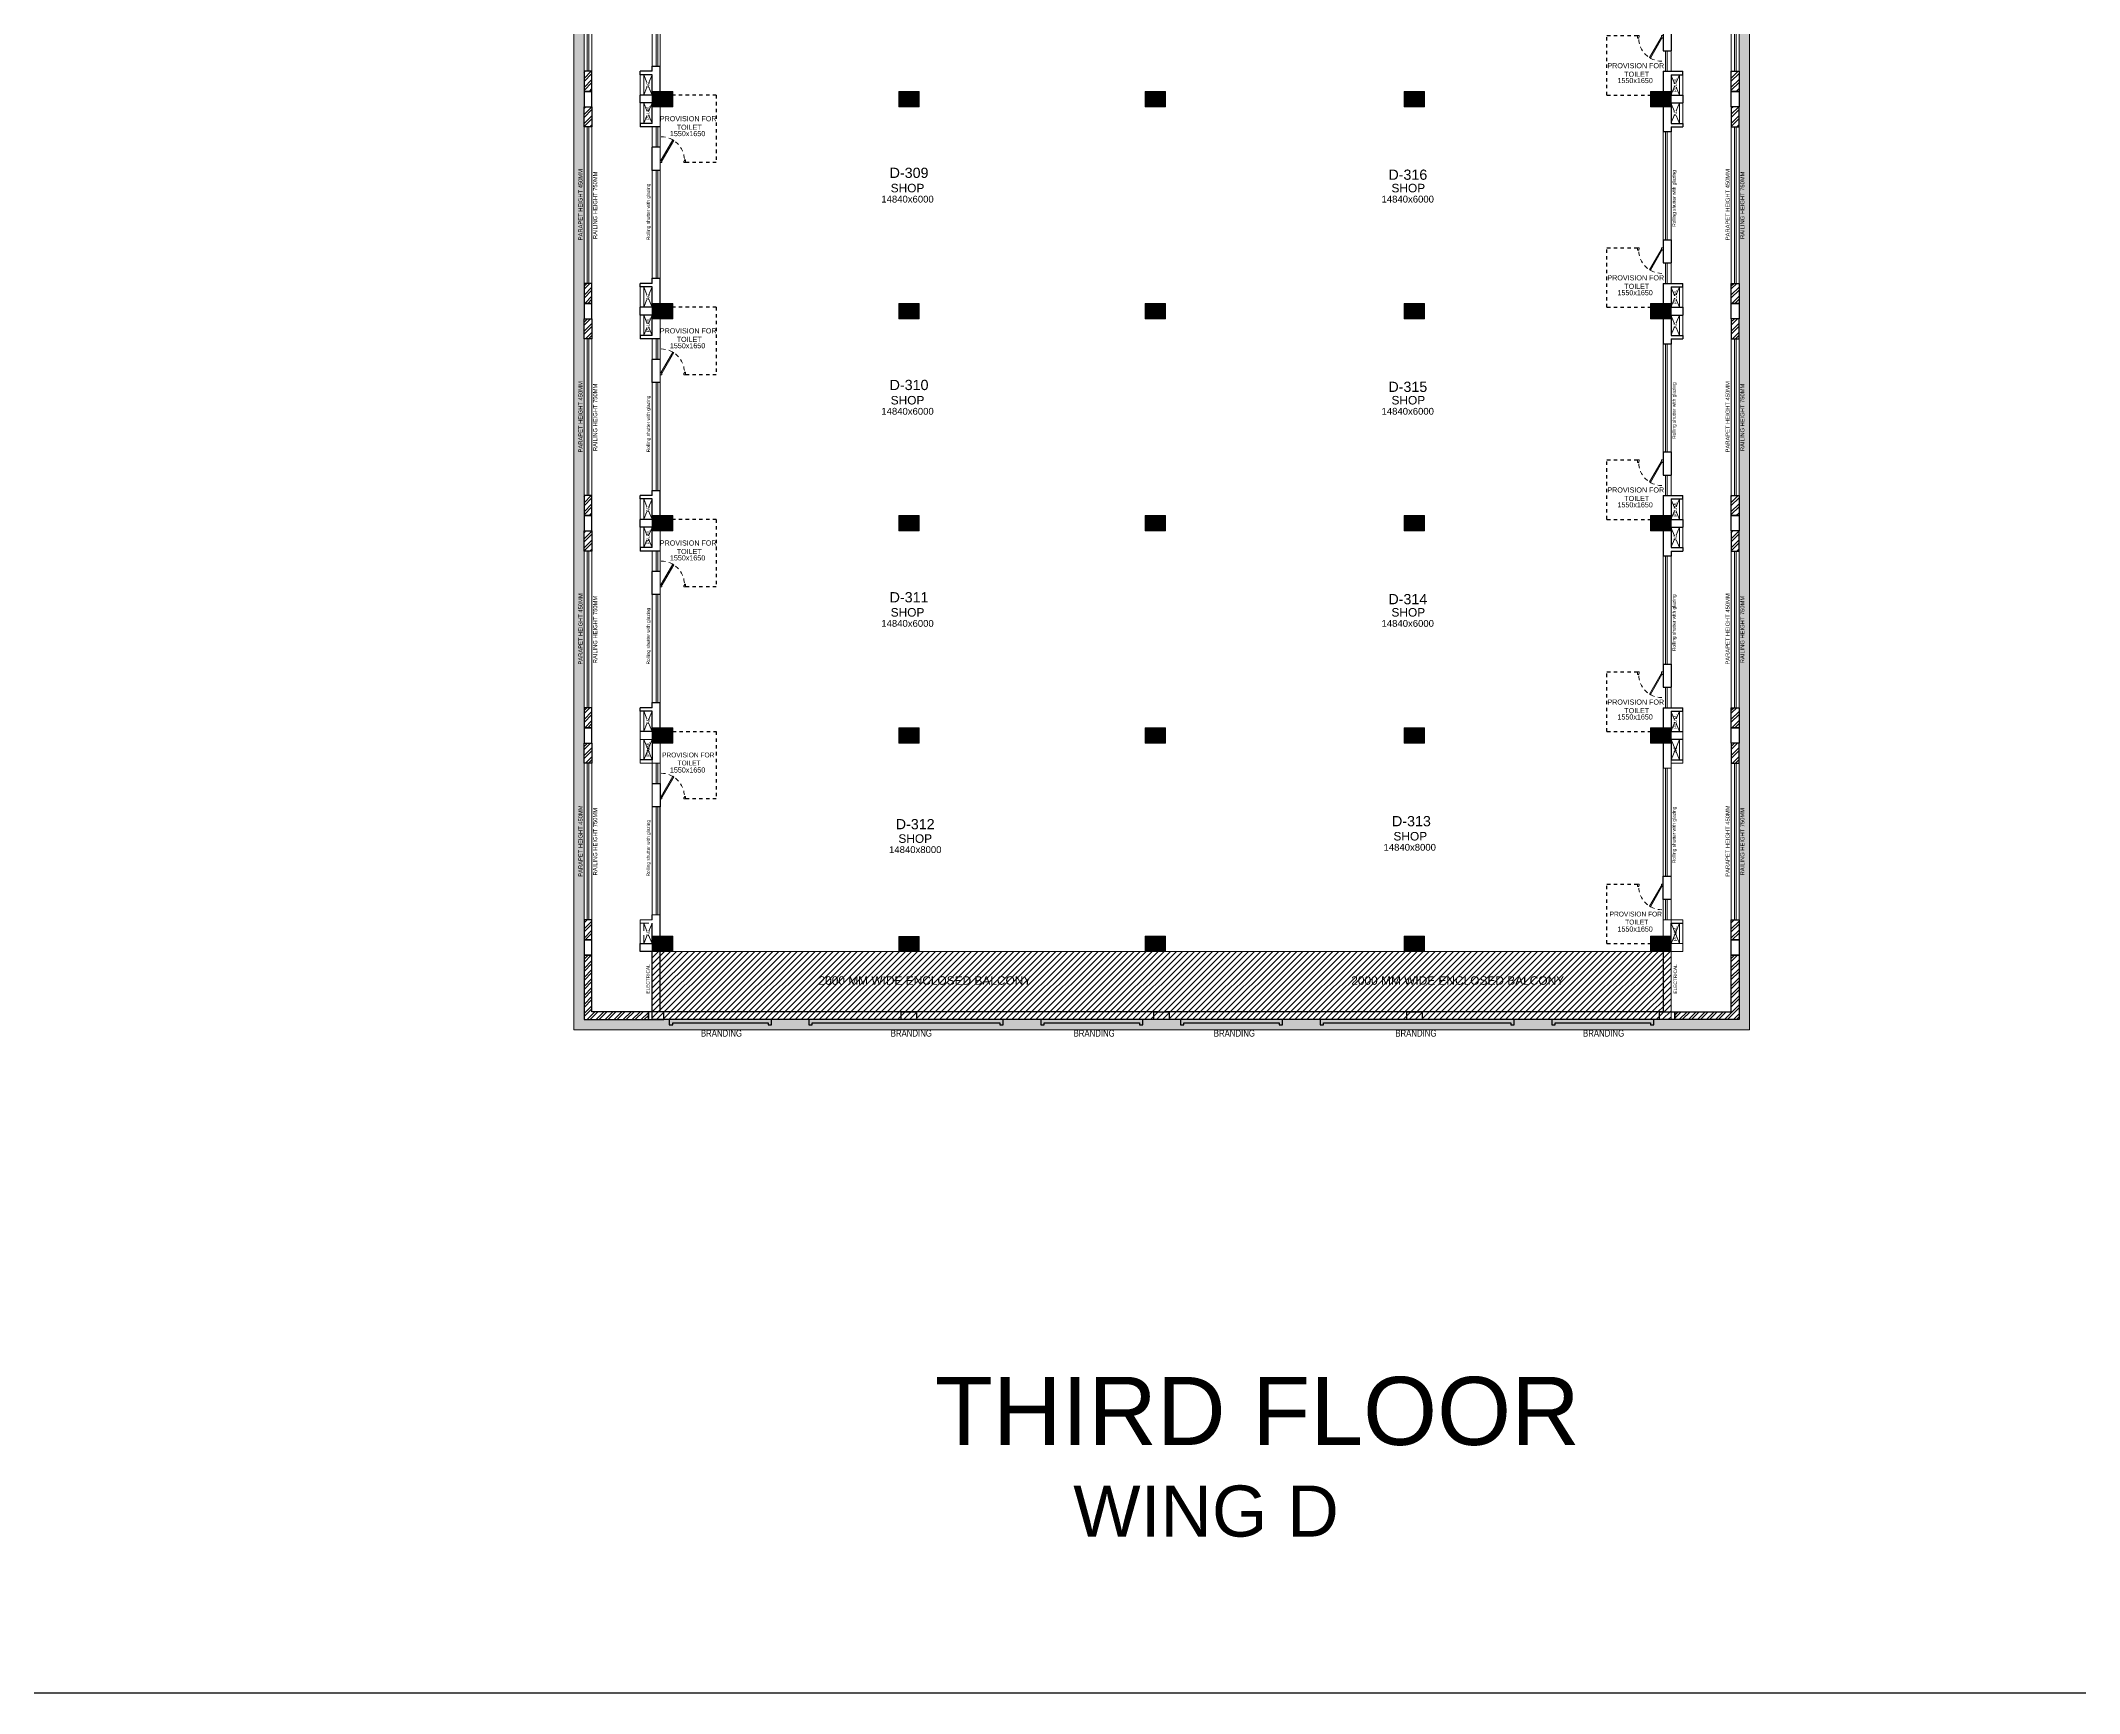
# Model space of a CAD drawing. Header units: metres. Extents: x 9819 to 10514, y 4405 to 4599.
# Drawn here: x 10362.3 to 10422.2, y 4405.1 to 4453.6 of the extents above; entities that cross this region are included whole.
import ezdxf
from ezdxf.enums import TextEntityAlignment as Align

# ---------------------------------------------------------------- set-up
doc = ezdxf.new("R2010")
doc.units = ezdxf.units.M
doc.header["$MEASUREMENT"] = 0
doc.linetypes.add('DASHED2', pattern=[0.375, 0.25, -0.125])
doc.linetypes.add('HIDDEN', pattern=[0.375, 0.25, -0.125])
doc.layers.add('A_COL. NO', color=4, linetype='Continuous')
doc.layers.add('A_SIGNAGE', color=171, linetype='Continuous')
for name, color, linetype, lineweight in [('A_CONC', 1, 'Continuous', 30), ('A_DOOR-WIN', 23, 'Continuous', 9), ('A_DOTTED', 8, 'HIDDEN', 0), ('A_EXCAVATION', 15, 'Continuous', 20), ('A_GLAZE', 140, 'Continuous', 5), ('A_LEDGE', 252, 'Continuous', 15), ('A_SHOP NO.', 113, 'Continuous', 5), ('A_SILL 0.09', 9, 'Continuous', 9), ('A_SILL 0.25', 25, 'Continuous', 15), ('A_TEXT', 7, 'Continuous', 5), ('A_WALL', 7, 'Continuous', 30), ('A_Wall Hatch', 8, 'Continuous', 5), ('COLUMN-FINAL', 210, 'Continuous', 20), ('Doorline', 251, 'DASHED2', 13)]:
    doc.layers.add(name, color=color, linetype=linetype, lineweight=lineweight)
doc.layers.get('A_COL. NO').off()
doc.styles.add('A', font='ARIALN.TTF')
doc.styles.get("Standard").update_dxf_attribs({"font": 'arial.ttf'})
pattern_1 = [(225, (9876.38707, 4328.92705), (0.1325825215, -0.1325825215), []), (225, (9876.29869, 4328.92705), (0.1325825215, -0.1325825215), [])]
pattern_2 = [(225, (-10257.98526, -4400.2226), (0.1325825215, -0.1325825215), []), (225, (-10258.07365, -4400.2226), (0.1325825215, -0.1325825215), [])]

# ---------------------------------------------------------------- blocks, each defined once
blk = doc.blocks.new('D 750')
at = {"layer": 'A_DOOR-WIN'}
for points in [[(-0.372, 0.665), (-0.035, 0.075), (-0.063, 0.059), (-0.4, 0.649)], [(-0.75, 0.075), (-0.75, 0), (-0.7, 0), (-0.7, 0.043), (-0.715, 0.043), (-0.715, 0.075)], [(0, 0.075), (0, 0), (-0.05, 0), (-0.05, 0.043), (-0.035, 0.043), (-0.035, 0.075)]]:
    blk.add_lwpolyline(points, close=True, dxfattribs=at)
at = {"layer": 'Doorline', "ltscale": 0.5}
blk.add_arc((-0.035, 0.075), 0.68, 90, 180, dxfattribs=at)
blk = doc.blocks.new('Typical shops 3rd')
at = {"layer": 'A_DOOR-WIN'}
for p, q in [((30.095, -1.08), (30.095, -4.25)), ((30.145, -1.08), (30.145, -4.25)), ((0.465, -5.38), (0.465, -2.21)), ((0.515, -5.38), (0.515, -2.21))]:
    blk.add_line(p, q, dxfattribs=at)
at = {"layer": 'A_DOTTED'}
for p, q in [((0.1, -0.83), (0.35, -0.23)), ((0.1, -0.23), (0.35, -0.83)), ((30.51, -0.23), (30.26, -0.83)), ((30.51, -0.83), (30.26, -0.23)), ((0.1, -6.23), (0.35, -5.63)), ((0.1, -5.63), (0.35, -6.23)), ((30.51, -5.63), (30.26, -6.23)), ((30.51, -6.23), (30.26, -5.63))]:
    blk.add_line(p, q, dxfattribs=at)
at = {"layer": 'A_GLAZE'}
for p, q in [((0.465, -1.53), (0.465, -0.93)), ((0.515, -1.53), (0.515, -0.93)), ((30.095, -4.93), (30.095, -5.53)), ((30.145, -4.93), (30.145, -5.53))]:
    blk.add_line(p, q, dxfattribs=at)
at = {"layer": 'A_LEDGE'}
for p, q in [((0, -0.83), (0, -0.23)), ((0.1, -0.83), (0.1, -0.23)), ((30.51, -0.83), (30.51, -0.23)), ((30.61, -0.83), (30.61, -0.23)), ((0, -5.63), (0, -6.23)), ((0.1, -5.63), (0.1, -6.23)), ((30.51, -5.63), (30.51, -6.23)), ((30.61, -5.63), (30.61, -6.23))]:
    blk.add_line(p, q, dxfattribs=at)
at = {"layer": 'A_SILL 0.09'}
for p, q in [((0.58, -0.34), (0.58, -5.38)), ((0.35, -1.53), (0.35, -0.93)), ((30.03, -4.25), (30.03, -1.08)), ((30.26, -1.08), (30.26, -4.25)), ((0.35, -5.38), (0.35, -2.21)), ((30.26, -4.93), (30.26, -5.53))]:
    blk.add_line(p, q, dxfattribs=at)
at = {"layer": 'A_WALL'}
for p, q in [((0, -0.23), (0, 0)), ((30.03, 0), (30.03, -1.08)), ((30.61, 0), (30.61, -0.23)), ((0.35, -0.23), (0, -0.23)), ((0.35, -0.83), (0.35, -0.23)), ((30.26, -0.23), (30.61, -0.23)), ((30.26, -0.23), (30.26, -0.83)), ((0.35, -0.83), (0, -0.83)), ((0, -0.83), (0, -0.93)), ((0.58, -0.93), (0, -0.93)), ((30.26, -1.08), (30.03, -1.08)), ((30.26, -0.83), (30.61, -0.83)), ((30.26, -0.93), (30.61, -0.93)), ((30.26, -0.93), (30.26, -1.08)), ((30.61, -0.83), (30.61, -0.93)), ((0.35, -2.21), (0.35, -1.53)), ((0.58, -1.53), (0.35, -1.53)), ((0.58, -2.21), (0.35, -2.21)), ((30.03, -4.25), (30.03, -4.93)), ((30.03, -4.25), (30.26, -4.25)), ((30.26, -4.25), (30.26, -4.93)), ((0.35, -5.38), (0.58, -5.38)), ((0.35, -5.53), (0.35, -5.38)), ((0.58, -6.46), (0.58, -5.38)), ((30.03, -4.93), (30.26, -4.93)), ((0.35, -5.53), (0, -5.53)), ((0, -5.63), (0, -5.53)), ((0.35, -5.63), (0, -5.63)), ((0.35, -6.23), (0.35, -5.63)), ((30.03, -5.53), (30.61, -5.53)), ((30.03, -5.53), (30.03, -6.13)), ((30.26, -5.63), (30.26, -6.23)), ((30.26, -5.63), (30.61, -5.63)), ((30.61, -5.63), (30.61, -5.53)), ((0.35, -6.23), (0, -6.23)), ((30.26, -6.23), (30.61, -6.23))]:
    blk.add_line(p, q, dxfattribs=at)
at = {"layer": 'A_WALL', "color": 252, "linetype": 'DASHED2', "ltscale": 0.3, "true_color": 0x939598}
for p, q in [((2.23, 0), (0.95, 0)), ((28.38, -6.23), (30.03, -6.23))]:
    blk.add_line(p, q, dxfattribs=at)
for points in [[(2.23, 0), (2.23, -1.98), (1.33, -1.98)], [(28.38, -6.23), (28.38, -4.48), (29.28, -4.48)]]:
    blk.add_lwpolyline(points, dxfattribs=at)
at = {"layer": 'A_DOOR-WIN', "xscale": -1}
blk.add_blockref('D 750', (0.58, -1.98), dxfattribs=at)
at = {"layer": 'A_DOOR-WIN', "xscale": -1, "rotation": 180}
blk.add_blockref('D 750', (30.03, -4.48), dxfattribs=at)
at = {"layer": 'A_TEXT'}
for s, p in [('PLUM.', (0.274, -0.523)), ('AC', (30.436, -0.531)), ('Rolling shutter with glazing', (30.399, -3.034)), ('Rolling shutter with glazing', (0.282, -3.428)), ('AC', (0.274, -5.923)), ('PLUM.', (30.434, -5.936))]:
    blk.add_text(s, height=0.1, rotation=90, dxfattribs=at).set_placement(p, align=Align.CENTER)
for s, height, p in [('1550x1650', 0.15, (1.388, -1.205)), ('14840x6000', 0.2, (7.845, -3.155)), ('SHOP', 0.25, (7.845, -2.855)), ('14840x6000', 0.2, (22.531, -3.155)), ('SHOP', 0.25, (22.548, -2.855)), ('1550x1650', 0.15, (29.207, -5.877))]:
    blk.add_text(s, height=height, dxfattribs=at).set_placement(p, align=Align.CENTER)
at = {"layer": 'A_TEXT', "char_height": 0.15, "width": 1.97366, "attachment_point": 1}
for insert in [(0.419, -0.618), (28.239, -5.29)]:
    blk.add_mtext('\\pxqc;PROVISION FOR\\P TOILET ', dxfattribs=dict(at, insert=insert))
blk = doc.blocks.new('A$C53d28cad')
at = {"lineweight": 30, "true_color": 0x636466}
h = blk.add_hatch(dxfattribs=at)
h.set_pattern_fill('ANSI32', color=251, scale=0.5, angle=180)
h.set_pattern_definition(pattern_2)
h.paths.add_polyline_path([(-33.68, -69.15), (-33.91, -69.15), (-33.91, -69.74), (-33.68, -69.74), (-33.68, -69.15)])
h.paths.add_polyline_path([(-33.185, -70.175), (-33.185, -69.753), (-33.508, -69.753), (-33.508, -70.175)], flags=9)
h.paths.add_polyline_path([(-33.185, -67.128), (-33.185, -66.59), (-33.508, -66.59), (-33.508, -67.128)], flags=9)
h.paths.add_polyline_path([(-33.185, -70.175), (-33.185, -69.753), (-33.508, -69.753), (-33.508, -70.175)], flags=9)
h.paths.add_polyline_path([(-6.586, -0.468), (-4.544, -0.468), (-4.544, -0.218), (-6.586, -0.218)], flags=9)
h.paths.add_polyline_path([(-14.245, -0.468), (-12.203, -0.468), (-12.203, -0.218), (-14.245, -0.218)], flags=9)
h.paths.add_polyline_path([(-21.638, -0.468), (-19.597, -0.468), (-19.597, -0.218), (-21.638, -0.218)], flags=9)
h.paths.add_polyline_path([(-29.159, -0.468), (-27.118, -0.468), (-27.118, -0.218), (-29.159, -0.218)], flags=9)
h.paths.add_polyline_path([(-33.456, -5.829), (-33.456, -3.788), (-33.706, -3.788), (-33.706, -5.829)], flags=9)
h.paths.add_polyline_path([(-33.456, -12.039), (-33.456, -9.998), (-33.706, -9.998), (-33.706, -12.039)], flags=9)
h.paths.add_polyline_path([(-33.456, -18.269), (-33.456, -16.228), (-33.706, -16.228), (-33.706, -18.269)], flags=9)
h.paths.add_polyline_path([(-33.456, -24.499), (-33.456, -22.458), (-33.706, -22.458), (-33.706, -24.499)], flags=9)
h.paths.add_polyline_path([(-33.456, -30.729), (-33.456, -28.688), (-33.706, -28.688), (-33.706, -30.729)], flags=9)
h.paths.add_polyline_path([(-33.456, -36.739), (-33.456, -34.698), (-33.706, -34.698), (-33.706, -36.739)], flags=9)
h.paths.add_polyline_path([(-33.456, -42.969), (-33.456, -40.928), (-33.706, -40.928), (-33.706, -42.969)], flags=9)
h.paths.add_polyline_path([(-33.456, -67.889), (-33.456, -65.848), (-33.706, -65.848), (-33.706, -67.889)], flags=9)
h.paths.add_polyline_path([(-33.456, -61.659), (-33.456, -59.618), (-33.706, -59.618), (-33.706, -61.659)], flags=9)
h.paths.add_polyline_path([(-33.456, -55.429), (-33.456, -53.388), (-33.706, -53.388), (-33.706, -55.429)], flags=9)
h.paths.add_polyline_path([(-33.456, -49.199), (-33.456, -47.158), (-33.706, -47.158), (-33.706, -49.199)], flags=9)
h.paths.add_polyline_path([(-0.208, -5.867), (-0.208, -3.712), (-0.458, -3.712), (-0.458, -5.867)], flags=9)
h.paths.add_polyline_path([(-0.208, -12.077), (-0.208, -9.922), (-0.458, -9.922), (-0.458, -12.077)], flags=9)
h.paths.add_polyline_path([(-0.208, -18.307), (-0.208, -16.152), (-0.458, -16.152), (-0.458, -18.307)], flags=9)
h.paths.add_polyline_path([(-0.208, -24.537), (-0.208, -22.382), (-0.458, -22.382), (-0.458, -24.537)], flags=9)
h.paths.add_polyline_path([(-0.208, -30.767), (-0.208, -28.612), (-0.458, -28.612), (-0.458, -30.767)], flags=9)
h.paths.add_polyline_path([(-0.208, -36.777), (-0.208, -34.622), (-0.458, -34.622), (-0.458, -36.777)], flags=9)
h.paths.add_polyline_path([(-0.208, -43.007), (-0.208, -40.852), (-0.458, -40.852), (-0.458, -43.007)], flags=9)
h.paths.add_polyline_path([(-0.208, -67.927), (-0.208, -65.772), (-0.458, -65.772), (-0.458, -67.927)], flags=9)
h.paths.add_polyline_path([(-0.208, -61.697), (-0.208, -59.542), (-0.458, -59.542), (-0.458, -61.697)], flags=9)
h.paths.add_polyline_path([(-0.208, -55.467), (-0.208, -53.312), (-0.458, -53.312), (-0.458, -55.467)], flags=9)
h.paths.add_polyline_path([(-0.208, -49.237), (-0.208, -47.082), (-0.458, -47.082), (-0.458, -49.237)], flags=9)
h = blk.add_hatch(dxfattribs=at)
h.set_pattern_fill('ANSI32', color=251, scale=0.5, angle=180)
h.set_pattern_definition(pattern_1)
h.paths.add_polyline_path([(-33.91, -44.23), (-33.91, -44.82), (-33.68, -44.82), (-33.68, -44.23)])
h = blk.add_hatch(dxfattribs=at)
h.set_pattern_fill('ANSI32', color=251, scale=0.5, angle=180)
h.set_pattern_definition(pattern_1)
h.paths.add_polyline_path([(0, -44.23), (0, -44.82), (-0.23, -44.82), (-0.23, -44.23)])
h = blk.add_hatch(dxfattribs=at)
h.set_pattern_fill('ANSI32', color=251, scale=0.5, angle=180)
h.set_pattern_definition(pattern_1)
h.paths.add_polyline_path([(-33.91, -45.86), (-33.91, -45.27), (-33.68, -45.27), (-33.68, -45.86)])
h = blk.add_hatch(dxfattribs=at)
h.set_pattern_fill('ANSI32', color=251, scale=0.5, angle=180)
h.set_pattern_definition(pattern_1)
h.paths.add_polyline_path([(0, -45.86), (0, -45.27), (-0.23, -45.27), (-0.23, -45.86)])
h = blk.add_hatch(dxfattribs=at)
h.set_pattern_fill('ANSI32', color=251, scale=0.5, angle=180)
h.set_pattern_definition(pattern_1)
h.paths.add_polyline_path([(-33.91, -50.46), (-33.91, -51.05), (-33.68, -51.05), (-33.68, -50.46)])
h = blk.add_hatch(dxfattribs=at)
h.set_pattern_fill('ANSI32', color=251, scale=0.5, angle=180)
h.set_pattern_definition(pattern_1)
h.paths.add_polyline_path([(0, -50.46), (0, -51.05), (-0.23, -51.05), (-0.23, -50.46)])
h = blk.add_hatch(dxfattribs=at)
h.set_pattern_fill('ANSI32', color=251, scale=0.5, angle=180)
h.set_pattern_definition(pattern_1)
h.paths.add_polyline_path([(-33.91, -52.09), (-33.91, -51.5), (-33.68, -51.5), (-33.68, -52.09)])
h = blk.add_hatch(dxfattribs=at)
h.set_pattern_fill('ANSI32', color=251, scale=0.5, angle=180)
h.set_pattern_definition(pattern_1)
h.paths.add_polyline_path([(0, -52.09), (0, -51.5), (-0.23, -51.5), (-0.23, -52.09)])
h = blk.add_hatch(dxfattribs=at)
h.set_pattern_fill('ANSI32', color=251, scale=0.5, angle=180)
h.set_pattern_definition(pattern_1)
h.paths.add_polyline_path([(-33.91, -56.69), (-33.91, -57.28), (-33.68, -57.28), (-33.68, -56.69)])
h = blk.add_hatch(dxfattribs=at)
h.set_pattern_fill('ANSI32', color=251, scale=0.5, angle=180)
h.set_pattern_definition(pattern_1)
h.paths.add_polyline_path([(0, -56.69), (0, -57.28), (-0.23, -57.28), (-0.23, -56.69)])
h = blk.add_hatch(dxfattribs=at)
h.set_pattern_fill('ANSI32', color=251, scale=0.5, angle=180)
h.set_pattern_definition(pattern_1)
h.paths.add_polyline_path([(-33.91, -58.32), (-33.91, -57.73), (-33.68, -57.73), (-33.68, -58.32)])
h = blk.add_hatch(dxfattribs=at)
h.set_pattern_fill('ANSI32', color=251, scale=0.5, angle=180)
h.set_pattern_definition(pattern_1)
h.paths.add_polyline_path([(0, -58.32), (0, -57.73), (-0.23, -57.73), (-0.23, -58.32)])
h = blk.add_hatch(dxfattribs=at)
h.set_pattern_fill('ANSI32', color=251, scale=0.5, angle=180)
h.set_pattern_definition(pattern_1)
h.paths.add_polyline_path([(-33.91, -62.92), (-33.91, -63.51), (-33.68, -63.51), (-33.68, -62.92)])
h = blk.add_hatch(dxfattribs=at)
h.set_pattern_fill('ANSI32', color=251, scale=0.5, angle=180)
h.set_pattern_definition(pattern_1)
h.paths.add_polyline_path([(0, -62.92), (0, -63.51), (-0.23, -63.51), (-0.23, -62.92)])
h = blk.add_hatch(dxfattribs=at)
h.set_pattern_fill('ANSI32', color=251, scale=0.5, angle=180)
h.set_pattern_definition(pattern_1)
h.paths.add_polyline_path([(-33.91, -64.55), (-33.91, -63.96), (-33.68, -63.96), (-33.68, -64.55)])
h = blk.add_hatch(dxfattribs=at)
h.set_pattern_fill('ANSI32', color=251, scale=0.5, angle=180)
h.set_pattern_definition(pattern_1)
h.paths.add_polyline_path([(0, -64.55), (0, -63.96), (-0.23, -63.96), (-0.23, -64.55)])
h = blk.add_hatch(dxfattribs=at)
h.set_pattern_fill('ANSI32', color=251, scale=0.5, angle=180)
h.set_pattern_definition(pattern_2)
h.paths.add_polyline_path([(0, -69.15), (-0.23, -69.15), (-0.23, -69.74), (0, -69.74), (0, -69.15)])
h = blk.add_hatch(dxfattribs=at)
h.set_pattern_fill('ANSI32', color=251, scale=0.5, angle=180)
h.set_pattern_definition([(225, (-10257.98526, -4294.2521), (0.1325825215, -0.1325825215), []), (225, (-10258.07365, -4294.2521), (0.1325825215, -0.1325825215), [])])
h.paths.add_polyline_path([(-32.02, -72.08), (-32.02, -71.85), (-33.68, -71.85), (-33.68, -70.19), (-33.91, -70.19), (-33.91, -72.08)])
h = blk.add_hatch(dxfattribs=at)
h.set_pattern_fill('ANSI32', color=251, scale=0.5, angle=180)
h.set_pattern_definition([(225, (9876.38707, 4335.15705), (0.1325825215, -0.1325825215), []), (225, (9876.29869, 4335.15705), (0.1325825215, -0.1325825215), [])])
h.paths.add_polyline_path([(-1.89, -72.08), (-1.89, -71.85), (-0.23, -71.85), (-0.23, -70.19), (0, -70.19), (0, -72.08)])
at = {"layer": 'A_CONC'}
for points in [[(-33.91, -45.27), (-33.68, -45.27), (-33.68, -44.82), (-33.91, -44.82)], [(0, -45.27), (-0.23, -45.27), (-0.23, -44.82), (0, -44.82)], [(-33.91, -51.5), (-33.68, -51.5), (-33.68, -51.05), (-33.91, -51.05)], [(0, -51.5), (-0.23, -51.5), (-0.23, -51.05), (0, -51.05)], [(-33.91, -57.73), (-33.68, -57.73), (-33.68, -57.28), (-33.91, -57.28)], [(0, -57.73), (-0.23, -57.73), (-0.23, -57.28), (0, -57.28)], [(-33.91, -63.96), (-33.68, -63.96), (-33.68, -63.51), (-33.91, -63.51)], [(0, -63.96), (-0.23, -63.96), (-0.23, -63.51), (0, -63.51)], [(-33.91, -70.19), (-33.68, -70.19), (-33.68, -69.74), (-33.91, -69.74)], [(0, -70.19), (-0.23, -70.19), (-0.23, -69.74), (0, -69.74)], [(-32.02, -72.08), (-31.57, -72.08), (-31.57, -71.85), (-32.02, -71.85)], [(-24.15, -72.08), (-24.6, -72.08), (-24.6, -71.85), (-24.15, -71.85)], [(-16.73, -72.08), (-17.18, -72.08), (-17.18, -71.85), (-16.73, -71.85)], [(-9.31, -72.08), (-9.76, -72.08), (-9.76, -71.85), (-9.31, -71.85)], [(-1.89, -72.08), (-2.34, -72.08), (-2.34, -71.85), (-1.89, -71.85)]]:
    blk.add_lwpolyline(points, close=True, dxfattribs=at)
at = {"layer": 'A_WALL'}
for points in [[(-33.91, -44.23), (-33.91, -44.82), (-33.68, -44.82), (-33.68, -44.23)], [(0, -44.23), (0, -44.82), (-0.23, -44.82), (-0.23, -44.23)], [(-33.91, -45.86), (-33.91, -45.27), (-33.68, -45.27), (-33.68, -45.86)], [(0, -45.86), (0, -45.27), (-0.23, -45.27), (-0.23, -45.86)], [(-33.91, -50.46), (-33.91, -51.05), (-33.68, -51.05), (-33.68, -50.46)], [(0, -50.46), (0, -51.05), (-0.23, -51.05), (-0.23, -50.46)], [(-33.91, -52.09), (-33.91, -51.5), (-33.68, -51.5), (-33.68, -52.09)], [(0, -52.09), (0, -51.5), (-0.23, -51.5), (-0.23, -52.09)], [(-33.91, -56.69), (-33.91, -57.28), (-33.68, -57.28), (-33.68, -56.69)], [(0, -56.69), (0, -57.28), (-0.23, -57.28), (-0.23, -56.69)], [(-33.91, -58.32), (-33.91, -57.73), (-33.68, -57.73), (-33.68, -58.32)], [(0, -58.32), (0, -57.73), (-0.23, -57.73), (-0.23, -58.32)], [(-33.91, -62.92), (-33.91, -63.51), (-33.68, -63.51), (-33.68, -62.92)], [(0, -62.92), (0, -63.51), (-0.23, -63.51), (-0.23, -62.92)], [(-33.91, -64.55), (-33.91, -63.96), (-33.68, -63.96), (-33.68, -64.55)], [(0, -64.55), (0, -63.96), (-0.23, -63.96), (-0.23, -64.55)], [(-33.91, -69.15), (-33.91, -69.74), (-33.68, -69.74), (-33.68, -69.15)], [(0, -69.15), (0, -69.74), (-0.23, -69.74), (-0.23, -69.15)], [(-32.02, -72.08), (-32.02, -71.85), (-33.68, -71.85), (-33.68, -70.19), (-33.91, -70.19), (-33.91, -72.08)], [(-1.89, -72.08), (-1.89, -71.85), (-0.23, -71.85), (-0.23, -70.19), (0, -70.19), (0, -72.08)]]:
    blk.add_lwpolyline(points, close=True, dxfattribs=at)
blk = doc.blocks.new('A$Ca4911a7c')
at = {"transparency": 33554493}
h = blk.add_hatch(color=256, dxfattribs=at)
h.dxf.hatch_style = 1
h.paths.add_polyline_path([(0, 0), (-34.51, 0), (-34.51, -72.68), (0, -72.68)])
h.paths.add_polyline_path([(-0.3, -0.3), (-34.21, -0.3), (-34.21, -72.38), (-0.3, -72.38)], flags=16)
blk.add_lwpolyline([(0, 0), (-34.51, 0), (-34.51, -72.68), (0, -72.68)], close=True)
at = {"layer": 'A_GLAZE'}
for points in [[(-34.07, -39.93), (-34.12, -39.93), (-34.12, -44.53), (-34.07, -44.53)], [(-34.07, -46.16), (-34.12, -46.16), (-34.12, -50.76), (-34.07, -50.76)], [(-34.07, -52.39), (-34.12, -52.39), (-34.12, -56.99), (-34.07, -56.99)], [(-34.07, -58.62), (-34.12, -58.62), (-34.12, -63.22), (-34.07, -63.22)], [(-34.07, -64.85), (-34.12, -64.85), (-34.12, -69.45), (-34.07, -69.45)]]:
    blk.add_lwpolyline(points, close=True, dxfattribs=at)
at = {"layer": 'A_GLAZE', "elevation": 0}
for points in [[(-0.39, -39.93), (-0.44, -39.93), (-0.44, -44.53), (-0.39, -44.53)], [(-0.39, -46.16), (-0.44, -46.16), (-0.44, -50.76), (-0.39, -50.76)], [(-0.39, -52.39), (-0.44, -52.39), (-0.44, -56.99), (-0.39, -56.99)], [(-0.39, -58.62), (-0.44, -58.62), (-0.44, -63.22), (-0.39, -63.22)], [(-0.39, -64.85), (-0.44, -64.85), (-0.44, -69.45), (-0.39, -69.45)]]:
    blk.add_lwpolyline(points, close=True, dxfattribs=at)
at = {"layer": 'A_TEXT', "color": 32, "true_color": 0xcd6928}
blk.add_lwpolyline([(-0.3, -0.3), (-34.21, -0.3), (-34.21, -72.38), (-0.3, -72.38)], close=True, dxfattribs=at)
blk.add_lwpolyline([(-2.64, -72.15), (-0.53, -72.15), (-0.53, -0.53), (-33.98, -0.53), (-33.98, -72.15), (-31.87, -72.15)], dxfattribs=at)
at = {"linetype": 'DASHED2'}
blk.add_blockref('A$C53d28cad', (-0.3, -0.3), dxfattribs=at)
at = {"layer": 'A_TEXT', "color": 32, "true_color": 0xcd6928, "char_height": 0.1215, "attachment_point": 1, "rotation": 90}
for insert in [(-34.378, -49.494, 0), (-0.698, -49.494), (-34.378, -55.724, 0), (-0.698, -55.724), (-34.378, -61.954), (-0.698, -61.954), (-34.378, -68.184, 0), (-0.698, -68.184)]:
    blk.add_mtext_dynamic_manual_height_columns('PARAPET HEIGHT 450MM', width=3.42392, gutter_width=0.931, heights=[0], dxfattribs=dict(at, insert=insert))
at = {"layer": 'A_TEXT', "color": 4, "char_height": 0.1215, "attachment_point": 1, "rotation": 90}
for insert in [(-33.946, -49.455, 0), (-0.266, -49.455), (-33.946, -55.685, 0), (-0.266, -55.685), (-33.946, -61.915), (-0.266, -61.915), (-33.946, -68.145, 0), (-0.266, -68.145)]:
    blk.add_mtext_dynamic_manual_height_columns('RAILING HEIGHT 750MM', width=3.42392, gutter_width=0.931, heights=[0], dxfattribs=dict(at, insert=insert))
blk = doc.blocks.new('Wing D Columns')
at = {"layer": 'COLUMN-FINAL'}
for color, points in [(1, [(0, -42.82), (0, -43.27), (0.6, -43.27), (0.6, -42.82)]), (3, [(7.235, -42.82), (7.235, -43.27), (7.835, -43.27), (7.835, -42.82)]), (3, [(14.47, -42.82), (14.47, -43.27), (15.07, -43.27), (15.07, -42.82)]), (3, [(22.075, -42.82), (22.075, -43.27), (22.675, -43.27), (22.675, -42.82)]), (1, [(29.31, -42.82), (29.31, -43.27), (29.91, -43.27), (29.91, -42.82)]), (1, [(0, -49.05), (0, -49.5), (0.6, -49.5), (0.6, -49.05)]), (3, [(7.235, -49.05), (7.235, -49.5), (7.835, -49.5), (7.835, -49.05)]), (3, [(14.47, -49.05), (14.47, -49.5), (15.07, -49.5), (15.07, -49.05)]), (3, [(22.075, -49.05), (22.075, -49.5), (22.675, -49.5), (22.675, -49.05)]), (1, [(29.31, -49.05), (29.31, -49.5), (29.91, -49.5), (29.91, -49.05)]), (1, [(0, -55.28), (0, -55.73), (0.6, -55.73), (0.6, -55.28)]), (3, [(7.235, -55.28), (7.235, -55.73), (7.835, -55.73), (7.835, -55.28)]), (3, [(14.47, -55.28), (14.47, -55.73), (15.07, -55.73), (15.07, -55.28)]), (3, [(22.075, -55.28), (22.075, -55.73), (22.675, -55.73), (22.675, -55.28)]), (1, [(29.31, -55.28), (29.31, -55.73), (29.91, -55.73), (29.91, -55.28)]), (1, [(0, -61.51), (0, -61.96), (0.6, -61.96), (0.6, -61.51)]), (3, [(7.235, -61.51), (7.235, -61.96), (7.835, -61.96), (7.835, -61.51)]), (3, [(14.47, -61.51), (14.47, -61.96), (15.07, -61.96), (15.07, -61.51)]), (3, [(22.075, -61.51), (22.075, -61.96), (22.675, -61.96), (22.675, -61.51)]), (1, [(29.31, -61.51), (29.31, -61.96), (29.91, -61.96), (29.91, -61.51)]), (1, [(0, -67.63), (0, -68.08), (0.6, -68.08), (0.6, -67.63)]), (1, [(7.235, -67.635), (7.235, -68.085), (7.835, -68.085), (7.835, -67.635)]), (2, [(14.47, -67.63), (14.47, -68.08), (15.07, -68.08), (15.07, -67.63)]), (1, [(22.075, -67.63), (22.075, -68.08), (22.675, -68.08), (22.675, -67.63)]), (1, [(29.31, -67.63), (29.31, -68.08), (29.91, -68.08), (29.91, -67.63)])]:
    blk.add_hatch(color=color, dxfattribs=at).paths.add_polyline_path(points)
at = {"layer": 'COLUMN-FINAL', "color": 1}
for points in [[(0, -42.82), (0, -43.27), (0.6, -43.27), (0.6, -42.82)], [(29.31, -42.82), (29.31, -43.27), (29.91, -43.27), (29.91, -42.82)], [(0, -49.05), (0, -49.5), (0.6, -49.5), (0.6, -49.05)], [(29.31, -49.05), (29.31, -49.5), (29.91, -49.5), (29.91, -49.05)], [(0, -55.28), (0, -55.73), (0.6, -55.73), (0.6, -55.28)], [(29.31, -55.28), (29.31, -55.73), (29.91, -55.73), (29.91, -55.28)], [(0, -61.51), (0, -61.96), (0.6, -61.96), (0.6, -61.51)], [(29.31, -61.51), (29.31, -61.96), (29.91, -61.96), (29.91, -61.51)], [(0, -67.63), (0, -68.08), (0.6, -68.08), (0.6, -67.63)], [(7.235, -67.635), (7.235, -68.085), (7.835, -68.085), (7.835, -67.635)], [(22.075, -67.63), (22.075, -68.08), (22.675, -68.08), (22.675, -67.63)], [(29.31, -67.63), (29.31, -68.08), (29.91, -68.08), (29.91, -67.63)]]:
    blk.add_lwpolyline(points, close=True, dxfattribs=at)
at = {"layer": 'COLUMN-FINAL', "color": 3}
for points in [[(7.235, -42.82), (7.235, -43.27), (7.835, -43.27), (7.835, -42.82)], [(14.47, -42.82), (14.47, -43.27), (15.07, -43.27), (15.07, -42.82)], [(22.075, -42.82), (22.075, -43.27), (22.675, -43.27), (22.675, -42.82)], [(7.235, -49.05), (7.235, -49.5), (7.835, -49.5), (7.835, -49.05)], [(14.47, -49.05), (14.47, -49.5), (15.07, -49.5), (15.07, -49.05)], [(22.075, -49.05), (22.075, -49.5), (22.675, -49.5), (22.675, -49.05)], [(7.235, -55.28), (7.235, -55.73), (7.835, -55.73), (7.835, -55.28)], [(14.47, -55.28), (14.47, -55.73), (15.07, -55.73), (15.07, -55.28)], [(22.075, -55.28), (22.075, -55.73), (22.675, -55.73), (22.675, -55.28)], [(7.235, -61.51), (7.235, -61.96), (7.835, -61.96), (7.835, -61.51)], [(14.47, -61.51), (14.47, -61.96), (15.07, -61.96), (15.07, -61.51)], [(22.075, -61.51), (22.075, -61.96), (22.675, -61.96), (22.675, -61.51)]]:
    blk.add_lwpolyline(points, close=True, dxfattribs=at)
at = {"layer": 'COLUMN-FINAL', "color": 2}
blk.add_lwpolyline([(14.47, -67.63), (14.47, -68.08), (15.07, -68.08), (15.07, -67.63)], close=True, dxfattribs=at)
blk = doc.blocks.new('WING-D REVISED COLU.')
at = {"layer": 'A_EXCAVATION'}
blk.add_blockref('Wing D Columns', (5532.543, -8729.918), dxfattribs=at)
blk = doc.blocks.new('A$C1185731c')
at = {"layer": 'A_WALL', "color": 252, "linetype": 'DASHED2', "ltscale": 0.3, "true_color": 0x939598}
blk.add_lwpolyline([(0.37, 1.98), (1.65, 1.98), (1.65, 0), (0.75, 0)], dxfattribs=at)
at = {"layer": 'A_DOOR-WIN', "xscale": -1}
blk.add_blockref('D 750', (0, 0), dxfattribs=at)
at = {"insert": (-0.161, 1.362), "char_height": 0.1411, "width": 1.97366, "attachment_point": 1, "style": 'A'}
blk.add_mtext('\\pxqc;PROVISION FOR\\P TOILET ', dxfattribs=at)
at = {"layer": 'A_TEXT'}
blk.add_text('1550x1650', height=0.15, dxfattribs=at).set_placement((0.808, 0.775), align=Align.CENTER)
blk = doc.blocks.new('A$C382a632d')
at = {"layer": 'A_WALL', "color": 252, "linetype": 'DASHED2', "ltscale": 0.3, "true_color": 0x939598}
blk.add_line((-1.65, -1.75), (0, -1.75), dxfattribs=at)
blk.add_lwpolyline([(-1.65, -1.75), (-1.65, 0), (-0.75, 0)], dxfattribs=at)
at = {"layer": 'A_DOOR-WIN', "xscale": -1, "rotation": 180}
blk.add_blockref('D 750', (0, 0), dxfattribs=at)
at = {"insert": (-1.791, -0.81), "char_height": 0.1411, "width": 1.97366, "attachment_point": 1, "style": 'A'}
blk.add_mtext('\\pxqc;PROVISION FOR\\P TOILET ', dxfattribs=at)
at = {"layer": 'A_TEXT'}
blk.add_text('1550x1650', height=0.15, dxfattribs=at).set_placement((-0.823, -1.397), align=Align.CENTER)

msp = doc.modelspace()

# ---------------------------------------------------------------- hatches: boundary and pattern name
at = {"layer": 'A_SILL 0.25'}
h = msp.add_hatch(dxfattribs=at)
h.set_pattern_fill('ANSI31', color=256)
h.set_pattern_definition([(45, (4784.26293, -475.12492), (-0.0883883476, 0.0883883476), [])])
h.paths.add_polyline_path([(10380.2574, 4424.8528), (10410.1674, 4424.8528), (10410.1674, 4426.8528), (10380.2574, 4426.8528)])

# ---------------------------------------------------------------- linework, layer by layer
msp.add_lwpolyline([(9907.8601, 4599.1913), (10513.7871, 4599.1913), (10513.7871, 4405.0688), (9907.8601, 4405.0688)], close=True)
at = {"layer": 'A_DOOR-WIN'}
for p, q in [((10410.0024, 4432.2328), (10410.0024, 4429.0628)), ((10410.0524, 4432.2328), (10410.0524, 4429.0628)), ((10380.3724, 4427.9328), (10380.3724, 4431.1028)), ((10380.4224, 4427.9328), (10380.4224, 4431.1028))]:
    msp.add_line(p, q, dxfattribs=at)
at = {"layer": 'A_DOTTED'}
msp.add_lwpolyline([(10379.9074, 4427.6828), (10380.2574, 4427.6828), (10380.0074, 4427.0828), (10380.0074, 4427.6828), (10380.2574, 4427.0828)], dxfattribs=at)
at = {"layer": 'A_GLAZE'}
for p, q in [((10380.3724, 4431.7828), (10380.3724, 4432.3828)), ((10380.4224, 4431.7828), (10380.4224, 4432.3828)), ((10410.0024, 4428.3828), (10410.0024, 4427.7828)), ((10410.0524, 4428.3828), (10410.0524, 4427.7828))]:
    msp.add_line(p, q, dxfattribs=at)
at = {"layer": 'A_LEDGE'}
for points in [[(10380.4874, 4433.0828), (10380.4874, 4432.3828), (10379.9074, 4432.3828), (10379.9074, 4432.4828), (10379.9074, 4433.0828)], [(10410.1674, 4433.0828), (10410.4174, 4432.4828), (10410.4174, 4433.0828), (10410.1674, 4432.4828), (10410.1674, 4432.3828), (10410.5174, 4432.3828), (10410.5174, 4432.4828), (10410.5174, 4433.0828), (10410.5174, 4433.3128)], [(10380.2574, 4427.7828), (10379.9074, 4427.7828), (10379.9074, 4427.6828), (10379.9074, 4427.0828)]]:
    msp.add_lwpolyline(points, dxfattribs=at)
at = {"layer": 'A_SIGNAGE', "color": 6}
for points in [[(10380.7574, 4424.8528), (10380.7574, 4424.7028), (10380.8574, 4424.7028), (10380.8574, 4424.7528), (10383.6574, 4424.7528), (10383.6574, 4424.7028), (10383.7574, 4424.7028), (10383.7574, 4424.8528)], [(10384.8574, 4424.8528), (10384.8574, 4424.7028), (10384.9574, 4424.7028), (10384.9574, 4424.7528), (10390.4624, 4424.7528), (10390.4624, 4424.7028), (10390.5624, 4424.7028), (10390.5624, 4424.8528)], [(10391.6624, 4424.8528), (10391.6624, 4424.7028), (10391.7624, 4424.7028), (10391.7624, 4424.7528), (10394.5624, 4424.7528), (10394.5624, 4424.7028), (10394.6624, 4424.7028), (10394.6624, 4424.8528)], [(10395.7624, 4424.8528), (10395.7624, 4424.7028), (10395.8624, 4424.7028), (10395.8624, 4424.7528), (10398.6624, 4424.7528), (10398.6624, 4424.7028), (10398.7624, 4424.7028), (10398.7624, 4424.8528)], [(10399.8624, 4424.8528), (10399.8624, 4424.7028), (10399.9624, 4424.7028), (10399.9624, 4424.7528), (10405.4674, 4424.7528), (10405.4674, 4424.7028), (10405.5674, 4424.7028), (10405.5674, 4424.8528)], [(10406.6674, 4424.8528), (10406.6674, 4424.7028), (10406.7674, 4424.7028), (10406.7674, 4424.7528), (10409.5674, 4424.7528), (10409.5674, 4424.7028), (10409.6674, 4424.7028), (10409.6674, 4424.8528)]]:
    msp.add_lwpolyline(points, close=True, dxfattribs=at)
at = {"layer": 'A_SILL 0.09'}
for p, q in [((10380.4874, 4431.7828), (10380.4874, 4432.3828)), ((10409.9374, 4428.3828), (10409.9374, 4427.7828))]:
    msp.add_line(p, q, dxfattribs=at)
msp.add_lwpolyline([(10409.9374, 4429.0628), (10409.9374, 4432.2328), (10410.1674, 4432.2328)], dxfattribs=at)
at = {"layer": 'A_SILL 0.25'}
for points in [[(10380.2574, 4424.8528), (10378.2574, 4424.8528), (10378.2574, 4496.9328), (10412.1674, 4496.9328), (10412.1674, 4424.8528), (10410.1674, 4424.8528), (10410.1674, 4426.8528), (10410.5174, 4426.8528), (10410.5174, 4427.0828), (10410.5174, 4427.6828), (10410.5174, 4427.7828), (10409.9374, 4427.7828), (10409.9374, 4427.0828), (10409.9374, 4426.8528)], [(10380.2574, 4425.0828), (10378.4874, 4425.0828), (10378.4874, 4496.7028), (10411.9374, 4496.7028), (10411.9374, 4425.0828), (10410.1674, 4425.0828)]]:
    msp.add_lwpolyline(points, dxfattribs=at)
msp.add_lwpolyline([(10380.2574, 4424.8528), (10410.1674, 4424.8528), (10410.1674, 4426.8528), (10380.2574, 4426.8528)], close=True, dxfattribs=at)
at = {"layer": 'A_WALL'}
msp.add_line((10380.2574, 4427.7828), (10380.2574, 4427.9328), dxfattribs=at)
for points in [[(10380.2574, 4433.0828), (10380.2574, 4432.4828), (10379.9074, 4432.4828)], [(10409.9374, 4433.0828), (10409.9374, 4432.2328)], [(10410.5174, 4433.0828), (10410.1674, 4433.0828), (10410.1674, 4432.4828), (10410.5174, 4432.4828)], [(10380.2574, 4431.7828), (10380.4874, 4431.7828), (10380.4874, 4431.1028), (10380.2574, 4431.1028)], [(10395.0974, 4425.0828), (10380.4874, 4425.0828), (10380.4874, 4427.9328), (10380.4874, 4431.1028)], [(10410.1674, 4428.3828), (10409.9374, 4428.3828), (10409.9374, 4429.0628), (10410.1674, 4429.0628)], [(10410.1674, 4424.8528), (10380.2574, 4424.8528), (10380.2574, 4426.8528), (10379.9074, 4426.8528), (10379.9074, 4427.0828), (10380.2574, 4427.0828), (10380.2574, 4427.6828)], [(10410.1674, 4427.0828), (10410.1674, 4427.6828), (10410.5174, 4427.6828)], [(10409.9374, 4427.0828), (10409.9374, 4427.0828), (10409.9374, 4426.8528), (10409.9374, 4425.0828), (10395.3274, 4425.0828)]]:
    msp.add_lwpolyline(points, dxfattribs=at)
at = {"layer": 'A_Wall Hatch'}
for points in [[(10379.9074, 4433.3128), (10379.9074, 4433.0828), (10380.2574, 4433.0828), (10380.0074, 4432.4828), (10380.0074, 4433.0828), (10380.2574, 4432.4828), (10380.2574, 4432.3828), (10380.2574, 4431.7828), (10380.2574, 4431.1028), (10380.2574, 4427.9328), (10380.4874, 4427.9328)], [(10410.5174, 4427.0828), (10410.1674, 4427.0828), (10410.4174, 4427.6828), (10410.4174, 4427.0828), (10410.1674, 4427.6828), (10410.1674, 4427.7828), (10410.1674, 4428.3828), (10410.1674, 4429.0628), (10410.1674, 4432.2328), (10410.1674, 4432.3828)]]:
    msp.add_lwpolyline(points, dxfattribs=at)

# ---------------------------------------------------------------- block references
for name, p in [('A$C1185731c', (10380.4874, 4431.3328)), ('A$C382a632d', (10409.9374, 4428.8328))]:
    msp.add_blockref(name, p)
at = {"layer": 'A_COL. NO'}
msp.add_blockref('WING-D REVISED COLU.', (4847.7146, 13224.8507), dxfattribs=at)
at = {"layer": 'A_SILL 0.25'}
msp.add_blockref('A$Ca4911a7c', (10412.4674, 4497.2328), dxfattribs=at)
at = {"layer": 'A_Wall Hatch'}
for p in [(10379.9074, 4458.2328), (10379.9074, 4452.0028), (10379.9074, 4445.7728), (10379.9074, 4439.5428)]:
    msp.add_blockref('Typical shops 3rd', p, dxfattribs=at)

# ---------------------------------------------------------------- texts
at = {"layer": 'A_SHOP NO.'}
for s, p in [('D-309', (10387.7973, 4449.571)), ('D-316', (10402.4412, 4449.5161)), ('D-310', (10387.7973, 4443.341)), ('D-315', (10402.4412, 4443.2861)), ('D-311', (10387.7973, 4437.1059)), ('D-314', (10402.4412, 4437.051)), ('D-312', (10387.9778, 4430.4422)), ('D-313', (10402.5464, 4430.5302))]:
    msp.add_text(s, height=0.3, dxfattribs=at).set_placement(p, align=Align.CENTER)
at = {"layer": 'A_SIGNAGE', "color": 6, "char_height": 0.2, "attachment_point": 1, "style": 'A'}
for insert in [(10381.6853, 4424.5528), (10387.2591, 4424.5528), (10392.6273, 4424.5528), (10396.7431, 4424.5528), (10402.0732, 4424.5528), (10407.5835, 4424.5528)]:
    msp.add_mtext_dynamic_manual_height_columns('BRANDING', width=1.232295, gutter_width=1, heights=[0], dxfattribs=dict(at, insert=insert))
at = {"layer": 'A_TEXT'}
for s, p in [('PLUM.', (10380.1819, 4432.7898)), ('AC', (10410.3429, 4432.7814)), ('Rolling shutter with glazing', (10410.3064, 4430.2787)), ('Rolling shutter with glazing', (10380.189, 4429.8852)), ('PLUM.', (10410.3412, 4427.3772)), ('AC', (10380.1819, 4427.3898)), ('ELECTRICAL', (10380.1819, 4426.0466)), ('ELECTRICAL', (10410.3419, 4426.0466))]:
    msp.add_text(s, height=0.1, rotation=90, dxfattribs=at).set_placement(p, align=Align.CENTER)
for s, height, p in [('14840x8000', 0.2, (10387.9798, 4429.7436)), ('SHOP', 0.25, (10387.9798, 4430.0436)), ('14840x8000', 0.2, (10402.4969, 4429.8127)), ('SHOP', 0.25, (10402.5135, 4430.1127)), ('2000 MM WIDE ENCLOSED BALCONY', 0.25, (10388.2629, 4425.8751)), ('2000 MM WIDE ENCLOSED BALCONY', 0.25, (10403.9044, 4425.8751)), ('THIRD FLOOR', 2, (10398.0231, 4412.3599))]:
    msp.add_text(s, height=height, dxfattribs=at).set_placement(p, align=Align.CENTER)
at = {"layer": 'A_TEXT', "insert": (10392.2283, 4411.1695), "char_height": 1.5, "attachment_point": 1}
msp.add_mtext_dynamic_manual_height_columns('\\pxqc;WING D', width=8.576109, gutter_width=1, heights=[0], dxfattribs=at)

doc.saveas('drawing.dxf')
